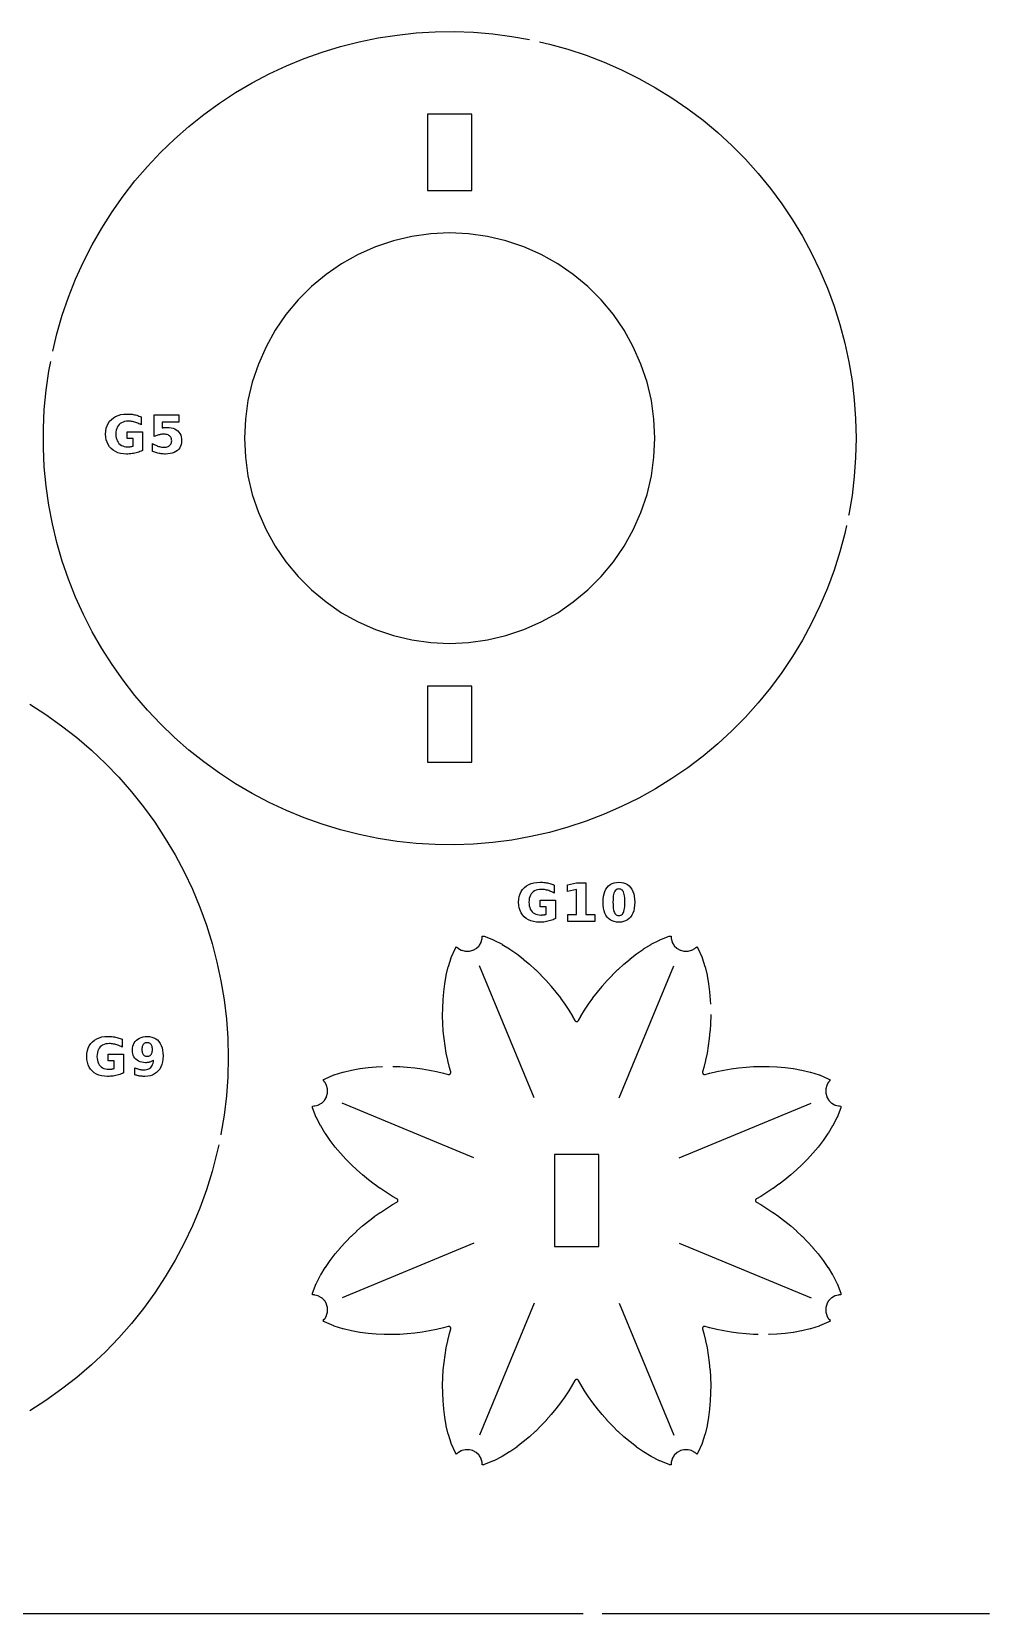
# Model space of a CAD drawing. Header units: millimetres. Extents: x 0 to 300, y 9 to 290.
# Drawn here: x 239.7 to 300, y 150 to 249.6 of the extents above; entities that cross this region are included whole.
import ezdxf

# ---------------------------------------------------------------- set-up
doc = ezdxf.new("R2010")
doc.units = ezdxf.units.MM
for name, color, linetype in [('CUT', 1, 'CONTINUOUS'), ('ENGRAVE', 5, 'CONTINUOUS'), ('SCORE', 7, 'CONTINUOUS')]:
    doc.layers.add(name, color=color, linetype=linetype)

msp = doc.modelspace()

# ---------------------------------------------------------------- linework, layer by layer
at = {"layer": 'CUT', "color": 1}
for points in [[(240.9912, 229.4753), (241.2566, 230.5778), (241.5948, 231.739), (241.9875, 232.8828), (242.4338, 234.0069), (242.9327, 235.1086), (243.483, 236.1856), (244.0836, 237.2353), (244.7331, 238.2556), (245.43, 239.244), (246.1728, 240.1984), (246.9599, 241.1166), (247.7895, 241.9967), (248.6597, 242.8366), (249.5686, 243.6345), (250.5141, 244.3885), (251.4943, 245.0971), (252.5067, 245.7586), (253.5493, 246.3715), (254.6197, 246.9345), (255.7155, 247.4464), (256.8342, 247.9059), (257.9734, 248.3121), (259.1304, 248.664), (260.3028, 248.9609), (261.488, 249.2021), (262.6831, 249.387), (263.8857, 249.5154), (265.093, 249.5867), (266.3024, 249.601), (267.511, 249.5582), (268.7163, 249.4583), (269.9155, 249.3016), (271.022, 249.1035)], [(271.6566, 248.9628), (272.2851, 248.8194), (273.4502, 248.4949), (274.5986, 248.1157), (275.7279, 247.6827), (276.8354, 247.1969), (277.9188, 246.6593), (278.9756, 246.0712), (280.0034, 245.4338), (281, 244.7486), (281.9631, 244.0171), (282.8906, 243.2409), (283.7804, 242.4218), (284.6305, 241.5616), (285.439, 240.6622), (286.2042, 239.7256), (286.9243, 238.7539), (287.5977, 237.7493), (288.2229, 236.714), (288.7985, 235.6504), (289.3233, 234.5607), (289.796, 233.4475), (290.2156, 232.3132), (290.5811, 231.1604), (290.8919, 229.9916), (291.147, 228.8094), (291.3461, 227.6164), (291.4886, 226.4155), (291.5742, 225.2091), (291.6028, 224), (291.5742, 222.7909), (291.4886, 221.5845), (291.3461, 220.3836), (291.147, 219.1906), (291.1352, 219.1357)], [(290.998, 218.5004), (290.8919, 218.0084), (290.5811, 216.8396), (290.2156, 215.6868), (289.796, 214.5525), (289.3233, 213.4393), (288.7985, 212.3496), (288.2229, 211.286), (287.5977, 210.2507), (286.9243, 209.2461), (286.2042, 208.2744), (285.439, 207.3378), (284.6305, 206.4384), (283.7804, 205.5782), (282.8906, 204.7591), (281.9631, 203.9829), (281, 203.2514), (280.0034, 202.5662), (278.9756, 201.9288), (277.9188, 201.3407), (276.8354, 200.8031), (275.7279, 200.3173), (274.5986, 199.8843), (273.4502, 199.5051), (272.2851, 199.1806), (271.106, 198.9115), (269.9155, 198.6984), (268.7163, 198.5417), (267.511, 198.4418), (266.3024, 198.399), (265.093, 198.4133), (263.8857, 198.4846), (262.6831, 198.613), (261.488, 198.7979), (260.3028, 199.0391), (259.1304, 199.336), (257.9734, 199.6879), (256.8342, 200.0941), (255.7155, 200.5536), (254.6197, 201.0655), (253.5493, 201.6285), (252.5067, 202.2414), (251.4943, 202.9029), (250.5141, 203.6115), (249.5686, 204.3655), (248.6597, 205.1634), (247.7895, 206.0033), (246.9599, 206.8834), (246.1728, 207.8016), (245.43, 208.756), (244.7331, 209.7444), (244.0836, 210.7647), (243.483, 211.8144), (242.9327, 212.8914), (242.4338, 213.9931), (241.9875, 215.1172), (241.5948, 216.261), (241.2566, 217.4222), (240.9736, 218.598), (240.7464, 219.7859), (240.5756, 220.9832), (240.4615, 222.1872), (240.4043, 223.3953), (240.4043, 224.6047), (240.4615, 225.8128), (240.5756, 227.0168), (240.7464, 228.2141), (240.8656, 228.8376)], [(239.5432, 207.2455), (240.5635, 206.5913), (241.5523, 205.8903), (242.5073, 205.1441), (243.4267, 204.3543), (244.3083, 203.5226), (245.1502, 202.6507), (245.9507, 201.7406), (246.7079, 200.7943), (247.4204, 199.8137), (248.0864, 198.8011), (248.7046, 197.7586), (249.2736, 196.6884), (249.7922, 195.593), (250.2592, 194.4745), (250.6738, 193.3356), (251.0349, 192.1786), (251.3418, 191.0061), (251.5938, 189.8206), (251.7903, 188.6246), (251.931, 187.4208), (252.0156, 186.2117), (252.0438, 185), (252.0156, 183.7883), (251.931, 182.5792), (251.7903, 181.3754), (251.5938, 180.1794), (251.5832, 180.1296)], [(262.4228, 184.4425), (262.8497, 184.4305), (262.8545, 184.4303), (263.327, 184.4004), (263.3317, 184.4), (263.7976, 184.3542), (263.8023, 184.3536), (264.2618, 184.2924), (264.2664, 184.2917), (264.7196, 184.2153), (264.7243, 184.2145), (265.1713, 184.1232), (265.1759, 184.1222), (265.6167, 184.0162), (265.6214, 184.015), (265.91, 183.9349), (265.9234, 183.9319), (265.9353, 183.9304), (265.9473, 183.93), (265.9592, 183.9308), (265.9711, 183.9327), (265.9827, 183.9358), (265.9939, 183.9399), (266.0047, 183.9451), (266.015, 183.9513), (266.0246, 183.9585), (266.0334, 183.9666), (266.0415, 183.9754), (266.0487, 183.985), (266.0549, 183.9953), (266.0601, 184.0061), (266.0642, 184.0173), (266.0673, 184.0289), (266.0692, 184.0408), (266.07, 184.0527), (266.0696, 184.0647), (266.0681, 184.0766), (266.0651, 184.09), (265.985, 184.3786), (265.9838, 184.3833), (265.8778, 184.8241), (265.8768, 184.8287), (265.7855, 185.2757), (265.7847, 185.2804), (265.7083, 185.7336), (265.7076, 185.7382), (265.6464, 186.1977), (265.6458, 186.2024), (265.6, 186.6683), (265.5996, 186.673), (265.5697, 187.1455), (265.5695, 187.1503), (265.556, 187.6296), (265.556, 187.6345), (265.5598, 188.1209), (265.56, 188.126), (265.5823, 188.62), (265.5827, 188.6254), (265.6254, 189.1277), (265.626, 189.1336), (265.6916, 189.6452), (265.6926, 189.6517), (265.7855, 190.1743), (265.7871, 190.182), (265.9145, 190.7183), (265.9173, 190.7281), (266.0935, 191.2834), (266.0989, 191.2976), (266.3614, 191.8884), (266.368, 191.9015), (266.3772, 191.913), (266.3821, 191.9186), (266.4371, 191.975), (266.4954, 191.922), (266.524, 191.8934), (266.5333, 191.885), (266.5419, 191.8783), (266.5525, 191.8716), (266.7346, 191.7664), (266.7458, 191.7606), (266.7558, 191.7565), (266.7678, 191.7527), (266.971, 191.6982), (266.9832, 191.6955), (266.994, 191.6941), (267.0065, 191.6936), (267.2169, 191.6936), (267.2294, 191.6941), (267.2402, 191.6955), (267.2524, 191.6982), (267.4556, 191.7527), (267.4676, 191.7565), (267.4776, 191.7606), (267.4888, 191.7664), (267.6709, 191.8716), (267.6815, 191.8783), (267.6901, 191.885), (267.6994, 191.8934), (267.8481, 192.0422), (267.8566, 192.0514), (267.8632, 192.06), (267.87, 192.0706), (267.9751, 192.2528), (267.9809, 192.2639), (267.9851, 192.274), (267.9888, 192.2859), (268.0433, 192.4891), (268.046, 192.5013), (268.0474, 192.5121), (268.048, 192.5247), (268.048, 192.5651), (268.0518, 192.6438), (268.1305, 192.6428), (268.138, 192.6423), (268.1526, 192.6407), (268.1665, 192.6361), (268.7699, 192.4039), (268.7837, 192.3977), (269.301, 192.1297), (269.3099, 192.1247), (269.7792, 191.8356), (269.7858, 191.8312), (270.221, 191.5274), (270.2263, 191.5235), (270.6345, 191.2082), (270.6391, 191.2045), (271.0244, 190.8795), (271.0285, 190.8759), (271.3936, 190.5424), (271.3973, 190.5389), (271.744, 190.1977), (271.7475, 190.1941), (272.0768, 189.8457), (272.0801, 189.8422), (272.393, 189.4869), (272.3961, 189.4833), (272.6931, 189.1215), (272.6961, 189.1178), (272.9776, 188.7496), (272.9804, 188.7458), (273.2469, 188.3714), (273.2496, 188.3674), (273.5011, 187.9868), (273.5037, 187.9828), (273.7404, 187.5962), (273.7429, 187.592), (273.8903, 187.3314), (273.8977, 187.3197), (273.905, 187.3102), (273.9132, 187.3015), (273.9222, 187.2936), (273.932, 187.2866), (273.9423, 187.2805), (273.9532, 187.2755), (273.9645, 187.2716), (273.9762, 187.2687), (273.988, 187.267), (274, 187.2664), (274.012, 187.267), (274.0238, 187.2687), (274.0355, 187.2716), (274.0468, 187.2755), (274.0577, 187.2805), (274.068, 187.2866), (274.0778, 187.2936), (274.0868, 187.3015), (274.095, 187.3102), (274.1023, 187.3197), (274.1097, 187.3314), (274.2571, 187.592), (274.2596, 187.5962), (274.4963, 187.9828), (274.4989, 187.9868), (274.7504, 188.3674), (274.7531, 188.3714), (275.0196, 188.7458), (275.0224, 188.7496), (275.3039, 189.1178), (275.3069, 189.1215), (275.6039, 189.4833), (275.607, 189.4869), (275.9199, 189.8422), (275.9232, 189.8457), (276.2525, 190.1941), (276.256, 190.1977), (276.6027, 190.5389), (276.6064, 190.5424), (276.9715, 190.8759), (276.9756, 190.8795), (277.3609, 191.2045), (277.3655, 191.2082), (277.7737, 191.5235), (277.779, 191.5274), (278.2142, 191.8312), (278.2208, 191.8356), (278.6901, 192.1247), (278.699, 192.1297), (279.2163, 192.3977), (279.2301, 192.4039), (279.8335, 192.6361), (279.8474, 192.6407), (279.862, 192.6423), (279.8695, 192.6428), (279.9482, 192.6438), (279.952, 192.5651), (279.952, 192.5247), (279.9526, 192.5121), (279.954, 192.5013), (279.9567, 192.4891), (280.0112, 192.2859), (280.0149, 192.274), (280.0191, 192.2639), (280.0249, 192.2528), (280.13, 192.0706), (280.1368, 192.06), (280.1434, 192.0514), (280.1519, 192.0422), (280.3006, 191.8934), (280.3099, 191.885), (280.3185, 191.8783), (280.3291, 191.8716), (280.5112, 191.7664), (280.5224, 191.7606), (280.5324, 191.7565), (280.5444, 191.7527), (280.7476, 191.6982), (280.7598, 191.6955), (280.7706, 191.6941), (280.7831, 191.6936), (280.9935, 191.6936), (281.006, 191.6941), (281.0168, 191.6955), (281.029, 191.6982), (281.2322, 191.7527), (281.2442, 191.7565), (281.2542, 191.7606), (281.2654, 191.7664), (281.4475, 191.8716), (281.4581, 191.8783), (281.4667, 191.885), (281.476, 191.8934), (281.5046, 191.922), (281.5629, 191.975), (281.6179, 191.9186), (281.6228, 191.913), (281.632, 191.9015), (281.6386, 191.8884), (281.9011, 191.2976), (281.9065, 191.2834), (282.0827, 190.7281), (282.0855, 190.7183), (282.2129, 190.182), (282.2145, 190.1743), (282.3074, 189.6517), (282.3084, 189.6452), (282.374, 189.1336), (282.3746, 189.1277), (282.4173, 188.6254), (282.4177, 188.62), (282.4298, 188.3524)], [(282.4435, 187.7026), (282.444, 187.6345), (282.444, 187.6296), (282.4305, 187.1503), (282.4303, 187.1455), (282.4004, 186.673), (282.4, 186.6683), (282.3542, 186.2024), (282.3536, 186.1977), (282.2924, 185.7382), (282.2917, 185.7336), (282.2153, 185.2804), (282.2145, 185.2757), (282.1232, 184.8287), (282.1222, 184.8241), (282.0162, 184.3833), (282.015, 184.3786), (281.9349, 184.09), (281.9319, 184.0766), (281.9304, 184.0647), (281.93, 184.0527), (281.9308, 184.0408), (281.9327, 184.0289), (281.9358, 184.0173), (281.9399, 184.0061), (281.9451, 183.9953), (281.9513, 183.985), (281.9585, 183.9754), (281.9666, 183.9666), (281.9754, 183.9585), (281.985, 183.9513), (281.9953, 183.9451), (282.0061, 183.9399), (282.0173, 183.9358), (282.0289, 183.9327), (282.0408, 183.9308), (282.0527, 183.93), (282.0647, 183.9304), (282.0766, 183.9319), (282.09, 183.9349), (282.3786, 184.015), (282.3833, 184.0162), (282.8241, 184.1222), (282.8287, 184.1232), (283.2757, 184.2145), (283.2804, 184.2153), (283.7336, 184.2917), (283.7382, 184.2924), (284.1977, 184.3536), (284.2024, 184.3542), (284.6683, 184.4), (284.673, 184.4004), (285.1455, 184.4303), (285.1503, 184.4305), (285.6296, 184.444), (285.6345, 184.444), (286.1209, 184.4402), (286.126, 184.44), (286.62, 184.4177), (286.6254, 184.4173), (287.1277, 184.3746), (287.1336, 184.374), (287.6452, 184.3084), (287.6517, 184.3074), (288.1743, 184.2145), (288.182, 184.2129), (288.7183, 184.0855), (288.7281, 184.0827), (289.2834, 183.9065), (289.2976, 183.9011), (289.8884, 183.6386), (289.9015, 183.632), (289.913, 183.6228), (289.9186, 183.6179), (289.975, 183.5629), (289.922, 183.5046), (289.8934, 183.476), (289.885, 183.4667), (289.8783, 183.4581), (289.8716, 183.4475), (289.7664, 183.2654), (289.7606, 183.2542), (289.7565, 183.2442), (289.7527, 183.2322), (289.6982, 183.029), (289.6955, 183.0168), (289.6941, 183.006), (289.6936, 182.9935), (289.6936, 182.7831), (289.6941, 182.7706), (289.6955, 182.7598), (289.6982, 182.7476), (289.7527, 182.5444), (289.7565, 182.5324), (289.7606, 182.5224), (289.7664, 182.5112), (289.8716, 182.3291), (289.8783, 182.3185), (289.885, 182.3099), (289.8934, 182.3006), (290.0422, 182.1519), (290.0514, 182.1434), (290.06, 182.1368), (290.0706, 182.13), (290.2528, 182.0249), (290.2639, 182.0191), (290.274, 182.0149), (290.2859, 182.0112), (290.4891, 181.9567), (290.5013, 181.954), (290.5121, 181.9526), (290.5247, 181.952), (290.5651, 181.952), (290.6438, 181.9482), (290.6428, 181.8695), (290.6423, 181.862), (290.6407, 181.8474), (290.6361, 181.8335), (290.4039, 181.2301), (290.3977, 181.2163), (290.1297, 180.699), (290.1247, 180.6901), (289.8356, 180.2208), (289.8312, 180.2142), (289.5274, 179.779), (289.5235, 179.7737), (289.2082, 179.3655), (289.2045, 179.3609), (288.8795, 178.9756), (288.8759, 178.9715), (288.5424, 178.6064), (288.5389, 178.6027), (288.1977, 178.256), (288.1941, 178.2525), (287.8457, 177.9232), (287.8422, 177.9199), (287.4869, 177.607), (287.4833, 177.6039), (287.1215, 177.3069), (287.1178, 177.3039), (286.7496, 177.0224), (286.7458, 177.0196), (286.3714, 176.7531), (286.3674, 176.7504), (285.9868, 176.4989), (285.9828, 176.4963), (285.5962, 176.2596), (285.592, 176.2571), (285.3314, 176.1097), (285.3197, 176.1023), (285.3102, 176.095), (285.3015, 176.0868), (285.2936, 176.0778), (285.2866, 176.068), (285.2805, 176.0577), (285.2755, 176.0468), (285.2716, 176.0355), (285.2687, 176.0238), (285.267, 176.012), (285.2664, 176), (285.267, 175.988), (285.2687, 175.9762), (285.2716, 175.9645), (285.2755, 175.9532), (285.2805, 175.9423), (285.2866, 175.932), (285.2936, 175.9222), (285.3015, 175.9132), (285.3102, 175.905), (285.3197, 175.8977), (285.3314, 175.8903), (285.592, 175.7429), (285.5962, 175.7404), (285.9828, 175.5037), (285.9868, 175.5011), (286.3674, 175.2496), (286.3714, 175.2469), (286.7458, 174.9804), (286.7496, 174.9776), (287.1178, 174.6961), (287.1215, 174.6931), (287.4833, 174.3961), (287.4869, 174.393), (287.8422, 174.0801), (287.8457, 174.0768), (288.1941, 173.7475), (288.1977, 173.744), (288.5389, 173.3973), (288.5424, 173.3936), (288.8759, 173.0285), (288.8795, 173.0244), (289.2045, 172.6391), (289.2082, 172.6345), (289.5235, 172.2263), (289.5274, 172.221), (289.8312, 171.7858), (289.8356, 171.7792), (290.1247, 171.3099), (290.1297, 171.301), (290.3977, 170.7837), (290.4039, 170.7699), (290.6361, 170.1665), (290.6407, 170.1526), (290.6423, 170.138), (290.6428, 170.1305), (290.6438, 170.0518), (290.5651, 170.048), (290.5247, 170.048), (290.5121, 170.0474), (290.5013, 170.046), (290.4891, 170.0433), (290.2859, 169.9888), (290.274, 169.9851), (290.2639, 169.9809), (290.2528, 169.9751), (290.0706, 169.87), (290.06, 169.8632), (290.0514, 169.8566), (290.0422, 169.8481), (289.8934, 169.6994), (289.885, 169.6901), (289.8783, 169.6815), (289.8716, 169.6709), (289.7664, 169.4888), (289.7606, 169.4776), (289.7565, 169.4676), (289.7527, 169.4556), (289.6982, 169.2524), (289.6955, 169.2402), (289.6941, 169.2294), (289.6936, 169.2169), (289.6936, 169.0065), (289.6941, 168.994), (289.6955, 168.9832), (289.6982, 168.971), (289.7527, 168.7678), (289.7565, 168.7558), (289.7606, 168.7458), (289.7664, 168.7346), (289.8716, 168.5525), (289.8783, 168.5419), (289.885, 168.5333), (289.8934, 168.524), (289.922, 168.4954), (289.975, 168.4371), (289.9186, 168.3821), (289.913, 168.3772), (289.9015, 168.368), (289.8884, 168.3614), (289.2976, 168.0989), (289.2834, 168.0935), (288.7281, 167.9173), (288.7183, 167.9145), (288.182, 167.7871), (288.1743, 167.7855), (287.6517, 167.6926), (287.6452, 167.6916), (287.1336, 167.626), (287.1277, 167.6254), (286.6254, 167.5827), (286.62, 167.5823), (286.126, 167.56), (286.1209, 167.5598), (286.078, 167.5595)], [(285.4281, 167.5617), (285.1503, 167.5695), (285.1455, 167.5697), (284.673, 167.5996), (284.6683, 167.6), (284.2024, 167.6458), (284.1977, 167.6464), (283.7382, 167.7076), (283.7336, 167.7083), (283.2804, 167.7847), (283.2757, 167.7855), (282.8287, 167.8768), (282.8241, 167.8778), (282.3833, 167.9838), (282.3786, 167.985), (282.09, 168.0651), (282.0766, 168.0681), (282.0647, 168.0696), (282.0527, 168.07), (282.0408, 168.0692), (282.0289, 168.0673), (282.0173, 168.0642), (282.0061, 168.0601), (281.9953, 168.0549), (281.985, 168.0487), (281.9754, 168.0415), (281.9666, 168.0334), (281.9585, 168.0246), (281.9513, 168.015), (281.9451, 168.0047), (281.9399, 167.9939), (281.9358, 167.9827), (281.9327, 167.9711), (281.9308, 167.9592), (281.93, 167.9473), (281.9304, 167.9353), (281.9319, 167.9234), (281.9349, 167.91), (282.015, 167.6214), (282.0162, 167.6167), (282.1222, 167.1759), (282.1232, 167.1713), (282.2145, 166.7243), (282.2153, 166.7196), (282.2917, 166.2664), (282.2924, 166.2618), (282.3536, 165.8023), (282.3542, 165.7976), (282.4, 165.3317), (282.4004, 165.327), (282.4303, 164.8545), (282.4305, 164.8497), (282.444, 164.3704), (282.444, 164.3655), (282.4402, 163.8791), (282.44, 163.874), (282.4177, 163.38), (282.4173, 163.3746), (282.3746, 162.8723), (282.374, 162.8664), (282.3084, 162.3548), (282.3074, 162.3483), (282.2145, 161.8257), (282.2129, 161.818), (282.0855, 161.2817), (282.0827, 161.2719), (281.9065, 160.7166), (281.9011, 160.7024), (281.6386, 160.1116), (281.632, 160.0985), (281.6228, 160.087), (281.6179, 160.0814), (281.5629, 160.025), (281.5046, 160.078), (281.476, 160.1066), (281.4667, 160.115), (281.4581, 160.1217), (281.4475, 160.1284), (281.2654, 160.2336), (281.2542, 160.2394), (281.2442, 160.2435), (281.2322, 160.2473), (281.029, 160.3018), (281.0168, 160.3045), (281.006, 160.3059), (280.9935, 160.3064), (280.7831, 160.3064), (280.7706, 160.3059), (280.7598, 160.3045), (280.7476, 160.3018), (280.5444, 160.2473), (280.5324, 160.2435), (280.5224, 160.2394), (280.5112, 160.2336), (280.3291, 160.1284), (280.3185, 160.1217), (280.3099, 160.115), (280.3006, 160.1066), (280.1519, 159.9578), (280.1434, 159.9486), (280.1368, 159.94), (280.13, 159.9294), (280.0249, 159.7472), (280.0191, 159.7361), (280.0149, 159.726), (280.0112, 159.7141), (279.9567, 159.5109), (279.954, 159.4987), (279.9526, 159.4879), (279.952, 159.4753), (279.952, 159.4349), (279.9482, 159.3562), (279.8695, 159.3572), (279.862, 159.3577), (279.8474, 159.3593), (279.8335, 159.3639), (279.2301, 159.5961), (279.2163, 159.6023), (278.699, 159.8703), (278.6901, 159.8753), (278.2208, 160.1644), (278.2142, 160.1688), (277.779, 160.4726), (277.7737, 160.4765), (277.3655, 160.7918), (277.3609, 160.7955), (276.9756, 161.1205), (276.9715, 161.1241), (276.6064, 161.4576), (276.6027, 161.4611), (276.256, 161.8023), (276.2525, 161.8059), (275.9232, 162.1543), (275.9199, 162.1578), (275.607, 162.5131), (275.6039, 162.5167), (275.3069, 162.8785), (275.3039, 162.8822), (275.0224, 163.2504), (275.0196, 163.2542), (274.7531, 163.6286), (274.7504, 163.6326), (274.4989, 164.0132), (274.4963, 164.0172), (274.2596, 164.4038), (274.2571, 164.408), (274.1097, 164.6686), (274.1023, 164.6803), (274.095, 164.6898), (274.0868, 164.6985), (274.0778, 164.7064), (274.068, 164.7134), (274.0577, 164.7195), (274.0468, 164.7245), (274.0355, 164.7284), (274.0238, 164.7313), (274.012, 164.733), (274, 164.7336), (273.988, 164.733), (273.9762, 164.7313), (273.9645, 164.7284), (273.9532, 164.7245), (273.9423, 164.7195), (273.932, 164.7134), (273.9222, 164.7064), (273.9132, 164.6985), (273.905, 164.6898), (273.8977, 164.6803), (273.8903, 164.6686), (273.7429, 164.408), (273.7404, 164.4038), (273.5037, 164.0172), (273.5011, 164.0132), (273.2496, 163.6326), (273.2469, 163.6286), (272.9804, 163.2542), (272.9776, 163.2504), (272.6961, 162.8822), (272.6931, 162.8785), (272.3961, 162.5167), (272.393, 162.5131), (272.0801, 162.1578), (272.0768, 162.1543), (271.7475, 161.8059), (271.744, 161.8023), (271.3973, 161.4611), (271.3936, 161.4576), (271.0285, 161.1241), (271.0244, 161.1205), (270.6391, 160.7955), (270.6345, 160.7918), (270.2263, 160.4765), (270.221, 160.4726), (269.7858, 160.1688), (269.7792, 160.1644), (269.3099, 159.8753), (269.301, 159.8703), (268.7837, 159.6023), (268.7699, 159.5961), (268.1665, 159.3639), (268.1526, 159.3593), (268.138, 159.3577), (268.1305, 159.3572), (268.0518, 159.3562), (268.048, 159.4349), (268.048, 159.4753), (268.0474, 159.4879), (268.046, 159.4987), (268.0433, 159.5109), (267.9888, 159.7141), (267.9851, 159.726), (267.9809, 159.7361), (267.9751, 159.7472), (267.87, 159.9294), (267.8632, 159.94), (267.8566, 159.9486), (267.8481, 159.9578), (267.6994, 160.1066), (267.6901, 160.115), (267.6815, 160.1217), (267.6709, 160.1284), (267.4888, 160.2336), (267.4776, 160.2394), (267.4676, 160.2435), (267.4556, 160.2473), (267.2524, 160.3018), (267.2402, 160.3045), (267.2294, 160.3059), (267.2169, 160.3064), (267.0065, 160.3064), (266.994, 160.3059), (266.9832, 160.3045), (266.971, 160.3018), (266.7678, 160.2473), (266.7558, 160.2435), (266.7458, 160.2394), (266.7346, 160.2336), (266.5525, 160.1284), (266.5419, 160.1217), (266.5333, 160.115), (266.524, 160.1066), (266.4954, 160.078), (266.4371, 160.025), (266.3821, 160.0814), (266.3772, 160.087), (266.368, 160.0985), (266.3614, 160.1116), (266.0989, 160.7024), (266.0935, 160.7166), (265.9173, 161.2719), (265.9145, 161.2817), (265.7871, 161.818), (265.7855, 161.8257), (265.6926, 162.3483), (265.6916, 162.3548), (265.626, 162.8664), (265.6254, 162.8723), (265.5827, 163.3746), (265.5823, 163.38), (265.56, 163.874), (265.5598, 163.8791), (265.556, 164.3655), (265.556, 164.3704), (265.5695, 164.8497), (265.5697, 164.8545), (265.5996, 165.327), (265.6, 165.3317), (265.6458, 165.7976), (265.6464, 165.8023), (265.7076, 166.2618), (265.7083, 166.2664), (265.7847, 166.7196), (265.7855, 166.7243), (265.8768, 167.1713), (265.8778, 167.1759), (265.9838, 167.6167), (265.985, 167.6214), (266.0651, 167.91), (266.0681, 167.9234), (266.0696, 167.9353), (266.07, 167.9473), (266.0692, 167.9592), (266.0673, 167.9711), (266.0642, 167.9827), (266.0601, 167.9939), (266.0549, 168.0047), (266.0487, 168.015), (266.0415, 168.0246), (266.0334, 168.0334), (266.0246, 168.0415), (266.015, 168.0487), (266.0047, 168.0549), (265.9939, 168.0601), (265.9827, 168.0642), (265.9711, 168.0673), (265.9592, 168.0692), (265.9473, 168.07), (265.9353, 168.0696), (265.9234, 168.0681), (265.91, 168.0651), (265.6214, 167.985), (265.6167, 167.9838), (265.1759, 167.8778), (265.1713, 167.8768), (264.7243, 167.7855), (264.7196, 167.7847), (264.2664, 167.7083), (264.2618, 167.7076), (263.8023, 167.6464), (263.7976, 167.6458), (263.3317, 167.6), (263.327, 167.5996), (262.8545, 167.5697), (262.8497, 167.5695), (262.3704, 167.556), (262.3655, 167.556), (261.8791, 167.5598), (261.874, 167.56), (261.38, 167.5823), (261.3746, 167.5827), (260.8723, 167.6254), (260.8664, 167.626), (260.3548, 167.6916), (260.3483, 167.6926), (259.8257, 167.7855), (259.818, 167.7871), (259.2817, 167.9145), (259.2719, 167.9173), (258.7166, 168.0935), (258.7024, 168.0989), (258.1116, 168.3614), (258.0985, 168.368), (258.087, 168.3772), (258.0814, 168.3821), (258.025, 168.4371), (258.078, 168.4954), (258.1066, 168.524), (258.115, 168.5333), (258.1217, 168.5419), (258.1284, 168.5525), (258.2336, 168.7346), (258.2394, 168.7458), (258.2435, 168.7558), (258.2473, 168.7678), (258.3018, 168.971), (258.3045, 168.9832), (258.3059, 168.994), (258.3064, 169.0065), (258.3064, 169.2169), (258.3059, 169.2294), (258.3045, 169.2402), (258.3018, 169.2524), (258.2473, 169.4556), (258.2435, 169.4676), (258.2394, 169.4776), (258.2336, 169.4888), (258.1284, 169.6709), (258.1217, 169.6815), (258.115, 169.6901), (258.1066, 169.6994), (257.9578, 169.8481), (257.9486, 169.8566), (257.94, 169.8632), (257.9294, 169.87), (257.7472, 169.9751), (257.7361, 169.9809), (257.726, 169.9851), (257.7141, 169.9888), (257.5109, 170.0433), (257.4987, 170.046), (257.4879, 170.0474), (257.4753, 170.048), (257.4349, 170.048), (257.3562, 170.0518), (257.3572, 170.1305), (257.3577, 170.138), (257.3593, 170.1526), (257.3639, 170.1665), (257.5961, 170.7699), (257.6023, 170.7837), (257.8703, 171.301), (257.8753, 171.3099), (258.1644, 171.7792), (258.1688, 171.7858), (258.4726, 172.221), (258.4765, 172.2263), (258.7918, 172.6345), (258.7955, 172.6391), (259.1205, 173.0244), (259.1241, 173.0285), (259.4576, 173.3936), (259.4611, 173.3973), (259.8023, 173.744), (259.8059, 173.7475), (260.1543, 174.0768), (260.1578, 174.0801), (260.5131, 174.393), (260.5167, 174.3961), (260.8785, 174.6931), (260.8822, 174.6961), (261.2504, 174.9776), (261.2542, 174.9804), (261.6286, 175.2469), (261.6326, 175.2496), (262.0132, 175.5011), (262.0172, 175.5037), (262.4038, 175.7404), (262.408, 175.7429), (262.6686, 175.8903), (262.6803, 175.8977), (262.6898, 175.905), (262.6985, 175.9132), (262.7064, 175.9222), (262.7134, 175.932), (262.7195, 175.9423), (262.7245, 175.9532), (262.7284, 175.9645), (262.7313, 175.9762), (262.733, 175.988), (262.7336, 176), (262.733, 176.012), (262.7313, 176.0238), (262.7284, 176.0355), (262.7245, 176.0468), (262.7195, 176.0577), (262.7134, 176.068), (262.7064, 176.0778), (262.6985, 176.0868), (262.6898, 176.095), (262.6803, 176.1023), (262.6686, 176.1097), (262.408, 176.2571), (262.4038, 176.2596), (262.0172, 176.4963), (262.0132, 176.4989), (261.6326, 176.7504), (261.6286, 176.7531), (261.2542, 177.0196), (261.2504, 177.0224), (260.8822, 177.3039), (260.8785, 177.3069), (260.5167, 177.6039), (260.5131, 177.607), (260.1578, 177.9199), (260.1543, 177.9232), (259.8059, 178.2525), (259.8023, 178.256), (259.4611, 178.6027), (259.4576, 178.6064), (259.1241, 178.9715), (259.1205, 178.9756), (258.7955, 179.3609), (258.7918, 179.3655), (258.4765, 179.7737), (258.4726, 179.779), (258.1688, 180.2142), (258.1644, 180.2208), (257.8753, 180.6901), (257.8703, 180.699), (257.6023, 181.2163), (257.5961, 181.2301), (257.3639, 181.8335), (257.3593, 181.8474), (257.3577, 181.862), (257.3572, 181.8695), (257.3562, 181.9482), (257.4349, 181.952), (257.4753, 181.952), (257.4879, 181.9526), (257.4987, 181.954), (257.5109, 181.9567), (257.7141, 182.0112), (257.726, 182.0149), (257.7361, 182.0191), (257.7472, 182.0249), (257.9294, 182.13), (257.94, 182.1368), (257.9486, 182.1434), (257.9578, 182.1519), (258.1066, 182.3006), (258.115, 182.3099), (258.1217, 182.3185), (258.1284, 182.3291), (258.2336, 182.5112), (258.2394, 182.5224), (258.2435, 182.5324), (258.2473, 182.5444), (258.3018, 182.7476), (258.3045, 182.7598), (258.3059, 182.7706), (258.3064, 182.7831), (258.3064, 182.9935), (258.3059, 183.006), (258.3045, 183.0168), (258.3018, 183.029), (258.2473, 183.2322), (258.2435, 183.2442), (258.2394, 183.2542), (258.2336, 183.2654), (258.1284, 183.4475), (258.1217, 183.4581), (258.115, 183.4667), (258.1066, 183.476), (258.078, 183.5046), (258.025, 183.5629), (258.0814, 183.6179), (258.087, 183.6228), (258.0985, 183.632), (258.1116, 183.6386), (258.7024, 183.9011), (258.7166, 183.9065), (259.2719, 184.0827), (259.2817, 184.0855), (259.818, 184.2129), (259.8257, 184.2145), (260.3483, 184.3074), (260.3548, 184.3084), (260.8664, 184.374), (260.8723, 184.3746), (261.3746, 184.4173), (261.38, 184.4177), (261.7729, 184.4355)], [(251.448, 179.4938), (251.3418, 178.9939), (251.0349, 177.8214), (250.6738, 176.6644), (250.2592, 175.5255), (249.7922, 174.407), (249.2736, 173.3116), (248.7046, 172.2414), (248.0864, 171.1989), (247.4204, 170.1863), (246.7079, 169.2057), (245.9507, 168.2594), (245.1502, 167.3493), (244.3083, 166.4774), (243.4267, 165.6457), (242.5073, 164.8559), (241.5523, 164.1097), (240.5635, 163.4087), (239.5432, 162.7545)], [(225.6, 150), (274.4, 150)], [(275.6, 150), (300, 150)]]:
    msp.add_lwpolyline(points, dxfattribs=at)
for points in [[(264.605, 240.9286), (264.605, 239.8571), (264.605, 239.605), (267.395, 239.605), (267.395, 239.8929), (267.395, 241.0714), (267.395, 244.1429), (267.395, 244.395), (264.605, 244.395), (264.605, 244.1071), (264.605, 240.9286)], [(278.7048, 226.3749), (278.4315, 227.5371), (278.0521, 228.669), (277.5699, 229.7611), (276.989, 230.8041), (276.3143, 231.789), (275.5516, 232.7075), (274.7075, 233.5516), (273.789, 234.3143), (272.8041, 234.989), (271.7611, 235.5699), (270.669, 236.0521), (269.5371, 236.4315), (268.3749, 236.7048), (267.1926, 236.8698), (266, 236.9249), (264.8074, 236.8698), (263.6251, 236.7048), (262.4629, 236.4315), (261.331, 236.0521), (260.2389, 235.5699), (259.1959, 234.989), (258.211, 234.3143), (257.2925, 233.5516), (256.4484, 232.7075), (255.6857, 231.789), (255.011, 230.8041), (254.4301, 229.7611), (253.9479, 228.669), (253.5685, 227.5371), (253.2952, 226.3749), (253.1302, 225.1926), (253.0751, 224), (253.1302, 222.8074), (253.2952, 221.6251), (253.5685, 220.4629), (253.9479, 219.331), (254.4301, 218.2389), (255.011, 217.1959), (255.6857, 216.211), (256.4484, 215.2925), (257.2925, 214.4484), (258.211, 213.6857), (259.1959, 213.011), (260.2389, 212.4301), (261.331, 211.9479), (262.4629, 211.5685), (263.6251, 211.2952), (264.8074, 211.1302), (266, 211.0751), (267.1926, 211.1302), (268.3749, 211.2952), (269.5371, 211.5685), (270.669, 211.9479), (271.7611, 212.4301), (272.8041, 213.011), (273.789, 213.6857), (274.7075, 214.4484), (275.5516, 215.2925), (276.3143, 216.211), (276.989, 217.1959), (277.5699, 218.2389), (278.0521, 219.331), (278.4315, 220.4629), (278.7048, 221.6251), (278.8698, 222.8074), (278.9249, 224), (278.8698, 225.1926), (278.7048, 226.3749)], [(264.605, 206.9286), (264.605, 203.8571), (264.605, 203.605), (267.395, 203.605), (267.395, 203.8929), (267.395, 207.0714), (267.395, 208.395), (264.605, 208.395), (264.605, 206.9286)], [(275.395, 173.105), (275.395, 178.895), (272.605, 178.895), (272.605, 173.105), (275.395, 173.105)]]:
    msp.add_lwpolyline(points, close=True, dxfattribs=at)
at = {"layer": 'ENGRAVE', "color": 5}
for points in [[(246.5716, 223.1935), (246.492, 223.1602), (246.4114, 223.1302), (246.3298, 223.1033), (246.2472, 223.0795), (246.1636, 223.059), (246.079, 223.0416), (245.9936, 223.0273), (245.9072, 223.0162), (245.82, 223.0083), (245.7318, 223.0036), (245.6428, 223.002), (245.4474, 223.0114), (245.2661, 223.0397), (245.0987, 223.0868), (244.9454, 223.1528), (244.8061, 223.2377), (244.6808, 223.3413), (244.5724, 223.4612), (244.4837, 223.5944), (244.4147, 223.7411), (244.3654, 223.9012), (244.3359, 224.0748), (244.326, 224.2618), (244.3361, 224.4506), (244.3662, 224.6256), (244.4164, 224.7867), (244.4866, 224.9338), (244.5769, 225.067), (244.6874, 225.1862), (244.8152, 225.2892), (244.9579, 225.3734), (245.1154, 225.4389), (245.2878, 225.4857), (245.4749, 225.5138), (245.6769, 225.5231), (245.7572, 225.5219), (245.8363, 225.5181), (245.9144, 225.5118), (245.9912, 225.5029), (246.067, 225.4915), (246.1416, 225.4776), (246.215, 225.4612), (246.2869, 225.4423), (246.3575, 225.421), (246.4266, 225.3973), (246.4944, 225.3711), (246.5607, 225.3425), (246.5607, 224.8396), (246.493, 224.8764), (246.4254, 224.9101), (246.3579, 224.9405), (246.2905, 224.9676), (246.2233, 224.9915), (246.1563, 225.0121), (246.0892, 225.0295), (246.0222, 225.0437), (245.9551, 225.0548), (245.8879, 225.0627), (245.8207, 225.0675), (245.7534, 225.069), (245.6334, 225.0632), (245.5229, 225.0458), (245.422, 225.0168), (245.3306, 224.9761), (245.2488, 224.9238), (245.1764, 224.8599), (245.1145, 224.7852), (245.0639, 224.7005), (245.0245, 224.6058), (244.9963, 224.5011), (244.9794, 224.3864), (244.9738, 224.2618), (244.9792, 224.1381), (244.9955, 224.0241), (245.0226, 223.92), (245.0606, 223.8256), (245.1094, 223.7409), (245.1691, 223.6661), (245.2388, 223.6019), (245.3176, 223.5494), (245.4055, 223.5086), (245.5026, 223.4794), (245.6088, 223.4619), (245.7241, 223.4561), (245.7563, 223.4564), (245.7877, 223.4574), (245.8183, 223.4591), (245.8482, 223.4615), (245.8773, 223.4646), (245.9056, 223.4683), (245.9331, 223.4728), (245.9596, 223.478), (245.9852, 223.484), (246.0098, 223.4907), (246.0334, 223.4983), (246.0562, 223.5065), (246.0562, 223.9786), (245.6737, 223.9786), (245.6737, 224.3985), (246.6502, 224.3985), (246.6502, 223.2299), (246.5716, 223.1935)], [(248.9402, 225.4792), (248.9402, 225.0186), (247.8822, 225.0186), (247.8822, 224.6426), (247.9061, 224.6489), (247.93, 224.6546), (247.954, 224.6599), (247.9781, 224.6647), (248.0021, 224.669), (248.0263, 224.6727), (248.0506, 224.676), (248.0752, 224.6786), (248.1001, 224.6807), (248.1254, 224.6821), (248.1509, 224.683), (248.1768, 224.6833), (248.3194, 224.6771), (248.4511, 224.6586), (248.5719, 224.6278), (248.6817, 224.5846), (248.7806, 224.529), (248.8685, 224.4611), (248.9441, 224.3822), (249.006, 224.2936), (249.0541, 224.1952), (249.0884, 224.0872), (249.1091, 223.9694), (249.1159, 223.8418), (249.1084, 223.7153), (249.086, 223.5982), (249.0486, 223.4907), (248.9962, 223.3926), (248.9289, 223.304), (248.8466, 223.225), (248.751, 223.1568), (248.6437, 223.1011), (248.5249, 223.0577), (248.3945, 223.0268), (248.2524, 223.0082), (248.0987, 223.002), (248.0299, 223.0031), (247.9613, 223.0064), (247.893, 223.012), (247.8249, 223.0197), (247.757, 223.0297), (247.6893, 223.0419), (247.6219, 223.0563), (247.5545, 223.0731), (247.4873, 223.0921), (247.4202, 223.1135), (247.3533, 223.1371), (247.2865, 223.1631), (247.2865, 223.6563), (247.3521, 223.6199), (247.4166, 223.5867), (247.48, 223.5566), (247.5422, 223.5297), (247.6033, 223.506), (247.6633, 223.4854), (247.7221, 223.468), (247.7798, 223.4537), (247.8364, 223.4427), (247.8919, 223.4348), (247.9462, 223.43), (247.9994, 223.4284), (248.0727, 223.4315), (248.1405, 223.4408), (248.203, 223.4563), (248.2602, 223.478), (248.3119, 223.5058), (248.3583, 223.5399), (248.3983, 223.5793), (248.4311, 223.623), (248.4565, 223.6711), (248.4747, 223.7237), (248.4857, 223.7806), (248.4893, 223.8418), (248.4857, 223.9036), (248.4747, 223.9608), (248.4565, 224.0135), (248.4311, 224.0617), (248.3983, 224.1054), (248.3583, 224.1446), (248.3119, 224.1784), (248.2602, 224.2061), (248.203, 224.2276), (248.1405, 224.2429), (248.0727, 224.2522), (247.9994, 224.2552), (247.9539, 224.2543), (247.9073, 224.2514), (247.8598, 224.2465), (247.8113, 224.2397), (247.7618, 224.2309), (247.7113, 224.2203), (247.6597, 224.2075), (247.6068, 224.1927), (247.5526, 224.1757), (247.4972, 224.1566), (247.4405, 224.1354), (247.3825, 224.112), (247.3825, 225.4792), (248.9402, 225.4792)], [(272.5909, 193.7121), (272.5113, 193.6789), (272.4307, 193.6489), (272.3491, 193.622), (272.2665, 193.5982), (272.1829, 193.5776), (272.0984, 193.5602), (272.0129, 193.546), (271.9266, 193.5349), (271.8393, 193.527), (271.7511, 193.5223), (271.6621, 193.5207), (271.4667, 193.5301), (271.2854, 193.5584), (271.1181, 193.6055), (270.9647, 193.6715), (270.8254, 193.7563), (270.7002, 193.86), (270.5917, 193.9799), (270.503, 194.1131), (270.434, 194.2598), (270.3848, 194.4199), (270.3552, 194.5935), (270.3453, 194.7804), (270.3554, 194.9693), (270.3855, 195.1443), (270.4357, 195.3053), (270.5059, 195.4525), (270.5963, 195.5857), (270.7067, 195.7049), (270.8345, 195.8079), (270.9772, 195.8921), (271.1347, 195.9576), (271.3071, 196.0044), (271.4943, 196.0325), (271.6963, 196.0418), (271.7765, 196.0406), (271.8557, 196.0368), (271.9337, 196.0304), (272.0106, 196.0216), (272.0863, 196.0102), (272.1609, 195.9963), (272.2343, 195.9799), (272.3062, 195.961), (272.3768, 195.9397), (272.4459, 195.916), (272.5137, 195.8898), (272.58, 195.8612), (272.58, 195.3582), (272.5123, 195.3951), (272.4447, 195.4288), (272.3772, 195.4592), (272.3099, 195.4863), (272.2427, 195.5102), (272.1756, 195.5308), (272.1086, 195.5482), (272.0415, 195.5624), (271.9744, 195.5735), (271.9072, 195.5814), (271.84, 195.5862), (271.7728, 195.5877), (271.6527, 195.5819), (271.5423, 195.5645), (271.4413, 195.5354), (271.3499, 195.4948), (271.2681, 195.4425), (271.1958, 195.3786), (271.1339, 195.3039), (271.0832, 195.2192), (271.0438, 195.1245), (271.0156, 195.0198), (270.9988, 194.9051), (270.9931, 194.7804), (270.9986, 194.6567), (271.0148, 194.5428), (271.042, 194.4386), (271.0799, 194.3442), (271.1288, 194.2596), (271.1884, 194.1847), (271.2581, 194.1206), (271.3369, 194.0681), (271.4249, 194.0273), (271.5219, 193.9981), (271.6281, 193.9806), (271.7435, 193.9748), (271.7756, 193.9751), (271.807, 193.9761), (271.8377, 193.9778), (271.8675, 193.9802), (271.8966, 193.9833), (271.9249, 193.987), (271.9524, 193.9914), (271.9789, 193.9967), (272.0045, 194.0027), (272.0291, 194.0094), (272.0528, 194.0169), (272.0755, 194.0252), (272.0755, 194.4972), (271.693, 194.4972), (271.693, 194.9172), (272.6696, 194.9172), (272.6696, 193.7485), (272.5909, 193.7121)], [(273.9927, 195.5715), (273.4246, 195.4543), (273.4246, 195.8807), (273.9894, 195.9979), (274.5851, 195.9979), (274.5851, 194.0008), (275.1385, 194.0008), (275.1385, 193.5679), (273.4393, 193.5679), (273.4393, 194.0008), (273.9927, 194.0008), (273.9927, 195.5715)], [(277.5961, 194.2456), (277.5454, 194.0979), (277.4803, 193.9656), (277.4007, 193.8486), (277.3079, 193.7484), (277.2029, 193.6664), (277.0858, 193.6027), (276.9566, 193.5571), (276.8153, 193.5298), (276.6618, 193.5207), (276.5079, 193.5298), (276.3661, 193.5571), (276.2366, 193.6027), (276.1193, 193.6664), (276.0142, 193.7484), (275.9213, 193.8486), (275.8417, 193.9656), (275.7766, 194.0979), (275.7259, 194.2456), (275.6898, 194.4085), (275.6681, 194.5868), (275.6608, 194.7804), (275.6681, 194.9746), (275.6898, 195.1533), (275.7259, 195.3165), (275.7766, 195.4644), (275.8417, 195.5968), (275.9213, 195.7139), (276.0142, 195.8141), (276.1193, 195.8961), (276.2366, 195.9598), (276.3661, 196.0054), (276.5079, 196.0327), (276.6618, 196.0418), (276.8153, 196.0327), (276.9566, 196.0054), (277.0858, 195.9598), (277.2029, 195.8961), (277.3079, 195.8141), (277.4007, 195.7139), (277.4803, 195.5968), (277.5454, 195.4644), (277.5961, 195.3165), (277.6322, 195.1533), (277.6539, 194.9746), (277.6612, 194.7804), (277.6539, 194.5868), (277.6322, 194.4085), (277.5961, 194.2456)], [(277.0132, 195.1737), (276.9966, 195.2732), (276.9752, 195.3578), (276.9491, 195.4274), (276.9174, 195.4844), (276.8792, 195.531), (276.8345, 195.5672), (276.7834, 195.5931), (276.7259, 195.6086), (276.6618, 195.6138), (276.5978, 195.6086), (276.5401, 195.5931), (276.4889, 195.5672), (276.4441, 195.531), (276.4057, 195.4844), (276.3737, 195.4274), (276.3474, 195.3578), (276.3258, 195.2732), (276.309, 195.1737), (276.2971, 195.0592), (276.2899, 194.9298), (276.2875, 194.7853), (276.2899, 194.6393), (276.2971, 194.5085), (276.309, 194.3927), (276.3258, 194.292), (276.3474, 194.2064), (276.3737, 194.1359), (276.4057, 194.0782), (276.4441, 194.031), (276.4889, 193.9943), (276.5401, 193.9681), (276.5978, 193.9524), (276.6618, 193.9471), (276.7254, 193.9524), (276.7826, 193.9681), (276.8335, 193.9943), (276.8781, 194.031), (276.9164, 194.0782), (276.9483, 194.1359), (276.9746, 194.2064), (276.9962, 194.292), (277.013, 194.3927), (277.025, 194.5085), (277.0321, 194.6393), (277.0345, 194.7853), (277.0322, 194.9298), (277.025, 195.0592), (277.0132, 195.1737)], [(245.3806, 184.0025), (245.3009, 183.9692), (245.2203, 183.9392), (245.1387, 183.9123), (245.0561, 183.8885), (244.9725, 183.868), (244.888, 183.8505), (244.8025, 183.8363), (244.7162, 183.8252), (244.6289, 183.8173), (244.5408, 183.8126), (244.4517, 183.811), (244.2563, 183.8204), (244.075, 183.8487), (243.9077, 183.8958), (243.7544, 183.9618), (243.6151, 184.0467), (243.4898, 184.1503), (243.3814, 184.2702), (243.2927, 184.4034), (243.2237, 184.5501), (243.1744, 184.7102), (243.1448, 184.8838), (243.135, 185.0708), (243.145, 185.2596), (243.1751, 185.4346), (243.2253, 185.5957), (243.2956, 185.7428), (243.3859, 185.876), (243.4963, 185.9952), (243.6241, 186.0982), (243.7668, 186.1824), (243.9243, 186.2479), (244.0967, 186.2947), (244.2839, 186.3228), (244.4859, 186.3321), (244.5661, 186.3309), (244.6453, 186.3271), (244.7233, 186.3208), (244.8002, 186.3119), (244.8759, 186.3005), (244.9506, 186.2866), (245.0239, 186.2702), (245.0959, 186.2513), (245.1664, 186.23), (245.2356, 186.2063), (245.3033, 186.1801), (245.3697, 186.1515), (245.3697, 185.6486), (245.3019, 185.6854), (245.2343, 185.7191), (245.1668, 185.7495), (245.0995, 185.7766), (245.0323, 185.8005), (244.9652, 185.8211), (244.8982, 185.8385), (244.8311, 185.8527), (244.764, 185.8638), (244.6968, 185.8717), (244.6296, 185.8765), (244.5624, 185.878), (244.4424, 185.8722), (244.3319, 185.8548), (244.2309, 185.8258), (244.1396, 185.7851), (244.0577, 185.7328), (243.9854, 185.6689), (243.9235, 185.5942), (243.8728, 185.5095), (243.8334, 185.4148), (243.8053, 185.3101), (243.7884, 185.1954), (243.7827, 185.0708), (243.7882, 184.9471), (243.8044, 184.8331), (243.8316, 184.729), (243.8696, 184.6346), (243.9184, 184.5499), (243.9781, 184.4751), (244.0477, 184.4109), (244.1265, 184.3584), (244.2145, 184.3176), (244.3115, 184.2884), (244.4177, 184.2709), (244.5331, 184.2651), (244.5652, 184.2654), (244.5966, 184.2664), (244.6273, 184.2681), (244.6571, 184.2705), (244.6862, 184.2736), (244.7146, 184.2773), (244.742, 184.2818), (244.7685, 184.287), (244.7941, 184.293), (244.8187, 184.2997), (244.8424, 184.3073), (244.8651, 184.3155), (244.8651, 184.7876), (244.4826, 184.7876), (244.4826, 185.2075), (245.4592, 185.2075), (245.4592, 184.0389), (245.3806, 184.0025)], [(246.2215, 184.3388), (246.2703, 184.3184), (246.3184, 184.2999), (246.3658, 184.2834), (246.4125, 184.2688), (246.4584, 184.2561), (246.5039, 184.2454), (246.5492, 184.2367), (246.5943, 184.2299), (246.6392, 184.225), (246.684, 184.2221), (246.7286, 184.2211), (246.8185, 184.2255), (246.9015, 184.2384), (246.9776, 184.26), (247.0469, 184.2902), (247.1093, 184.3291), (247.1648, 184.3766), (247.2133, 184.4326), (247.2547, 184.4969), (247.2889, 184.5697), (247.316, 184.6507), (247.3359, 184.7402), (247.3487, 184.838), (247.3114, 184.812), (247.2733, 184.7883), (247.2344, 184.7668), (247.1946, 184.7476), (247.1541, 184.7306), (247.1127, 184.7159), (247.0703, 184.7035), (247.0268, 184.6933), (246.9821, 184.6854), (246.9362, 184.6798), (246.8891, 184.6764), (246.8409, 184.6752), (246.7206, 184.6813), (246.6084, 184.6994), (246.5042, 184.7296), (246.4079, 184.7718), (246.3197, 184.8261), (246.2395, 184.8925), (246.1696, 184.9688), (246.1124, 185.0527), (246.068, 185.1442), (246.0362, 185.2434), (246.0172, 185.3502), (246.0108, 185.4646), (246.0179, 185.591), (246.0391, 185.7088), (246.0745, 185.8178), (246.124, 185.9182), (246.1877, 186.0099), (246.2655, 186.0929), (246.3552, 186.165), (246.4546, 186.224), (246.5636, 186.2699), (246.6822, 186.3027), (246.8104, 186.3223), (246.9483, 186.3289), (247.1008, 186.32), (247.2413, 186.2933), (247.3699, 186.2487), (247.4865, 186.1864), (247.5912, 186.1062), (247.684, 186.0083), (247.7636, 185.894), (247.8287, 185.765), (247.8793, 185.6213), (247.9155, 185.4628), (247.9372, 185.2896), (247.9444, 185.1017), (247.9359, 184.9081), (247.9106, 184.7289), (247.8683, 184.564), (247.8091, 184.4134), (247.733, 184.2771), (247.64, 184.1552), (247.5323, 184.05), (247.412, 183.964), (247.2791, 183.897), (247.1337, 183.8492), (246.9757, 183.8206), (246.8051, 183.811), (246.7485, 183.8117), (246.6928, 183.8138), (246.6378, 183.8173), (246.5837, 183.8222), (246.5304, 183.8285), (246.4779, 183.8362), (246.426, 183.8453), (246.3745, 183.8558), (246.3233, 183.8678), (246.2725, 183.8811), (246.222, 183.8958), (246.1719, 183.9119), (246.1719, 184.3611), (246.2215, 184.3388)], [(247.0456, 185.094), (247.0891, 185.1088), (247.1281, 185.1295), (247.1625, 185.1562), (247.1924, 185.1888), (247.2178, 185.2273), (247.2386, 185.2717), (247.2547, 185.322), (247.2662, 185.3783), (247.2731, 185.4405), (247.2755, 185.5086), (247.2731, 185.5762), (247.2662, 185.6381), (247.2547, 185.6941), (247.2386, 185.7444), (247.2178, 185.7889), (247.1924, 185.8276), (247.1625, 185.8604), (247.1281, 185.8873), (247.0891, 185.9082), (247.0456, 185.9231), (246.9976, 185.932), (246.9451, 185.935), (246.8925, 185.932), (246.8445, 185.9231), (246.801, 185.9082), (246.762, 185.8873), (246.7276, 185.8604), (246.6977, 185.8276), (246.6723, 185.7889), (246.6515, 185.7444), (246.6354, 185.6941), (246.6239, 185.6381), (246.617, 185.5762), (246.6146, 185.5086), (246.617, 185.4405), (246.6239, 185.3783), (246.6354, 185.322), (246.6515, 185.2717), (246.6723, 185.2273), (246.6977, 185.1888), (246.7276, 185.1562), (246.762, 185.1295), (246.801, 185.1088), (246.8445, 185.094), (246.8925, 185.0851), (246.9451, 185.0821), (246.9976, 185.0851), (247.0456, 185.094)]]:
    msp.add_lwpolyline(points, close=True, dxfattribs=at)
at = {"layer": 'SCORE', "color": 7}
for points in [[(271.3212, 182.4672), (267.8771, 190.7821)], [(276.6788, 182.4672), (280.1229, 190.7821)], [(267.5328, 178.6788), (259.2179, 182.1229)], [(280.4672, 178.6788), (288.7821, 182.1229)], [(267.5328, 173.3212), (259.2179, 169.8771)], [(280.4672, 173.3212), (288.7821, 169.8771)], [(271.3212, 169.5328), (267.8771, 161.2179)], [(276.6788, 169.5328), (280.1229, 161.2179)]]:
    msp.add_lwpolyline(points, dxfattribs=at)

doc.saveas('drawing.dxf')
